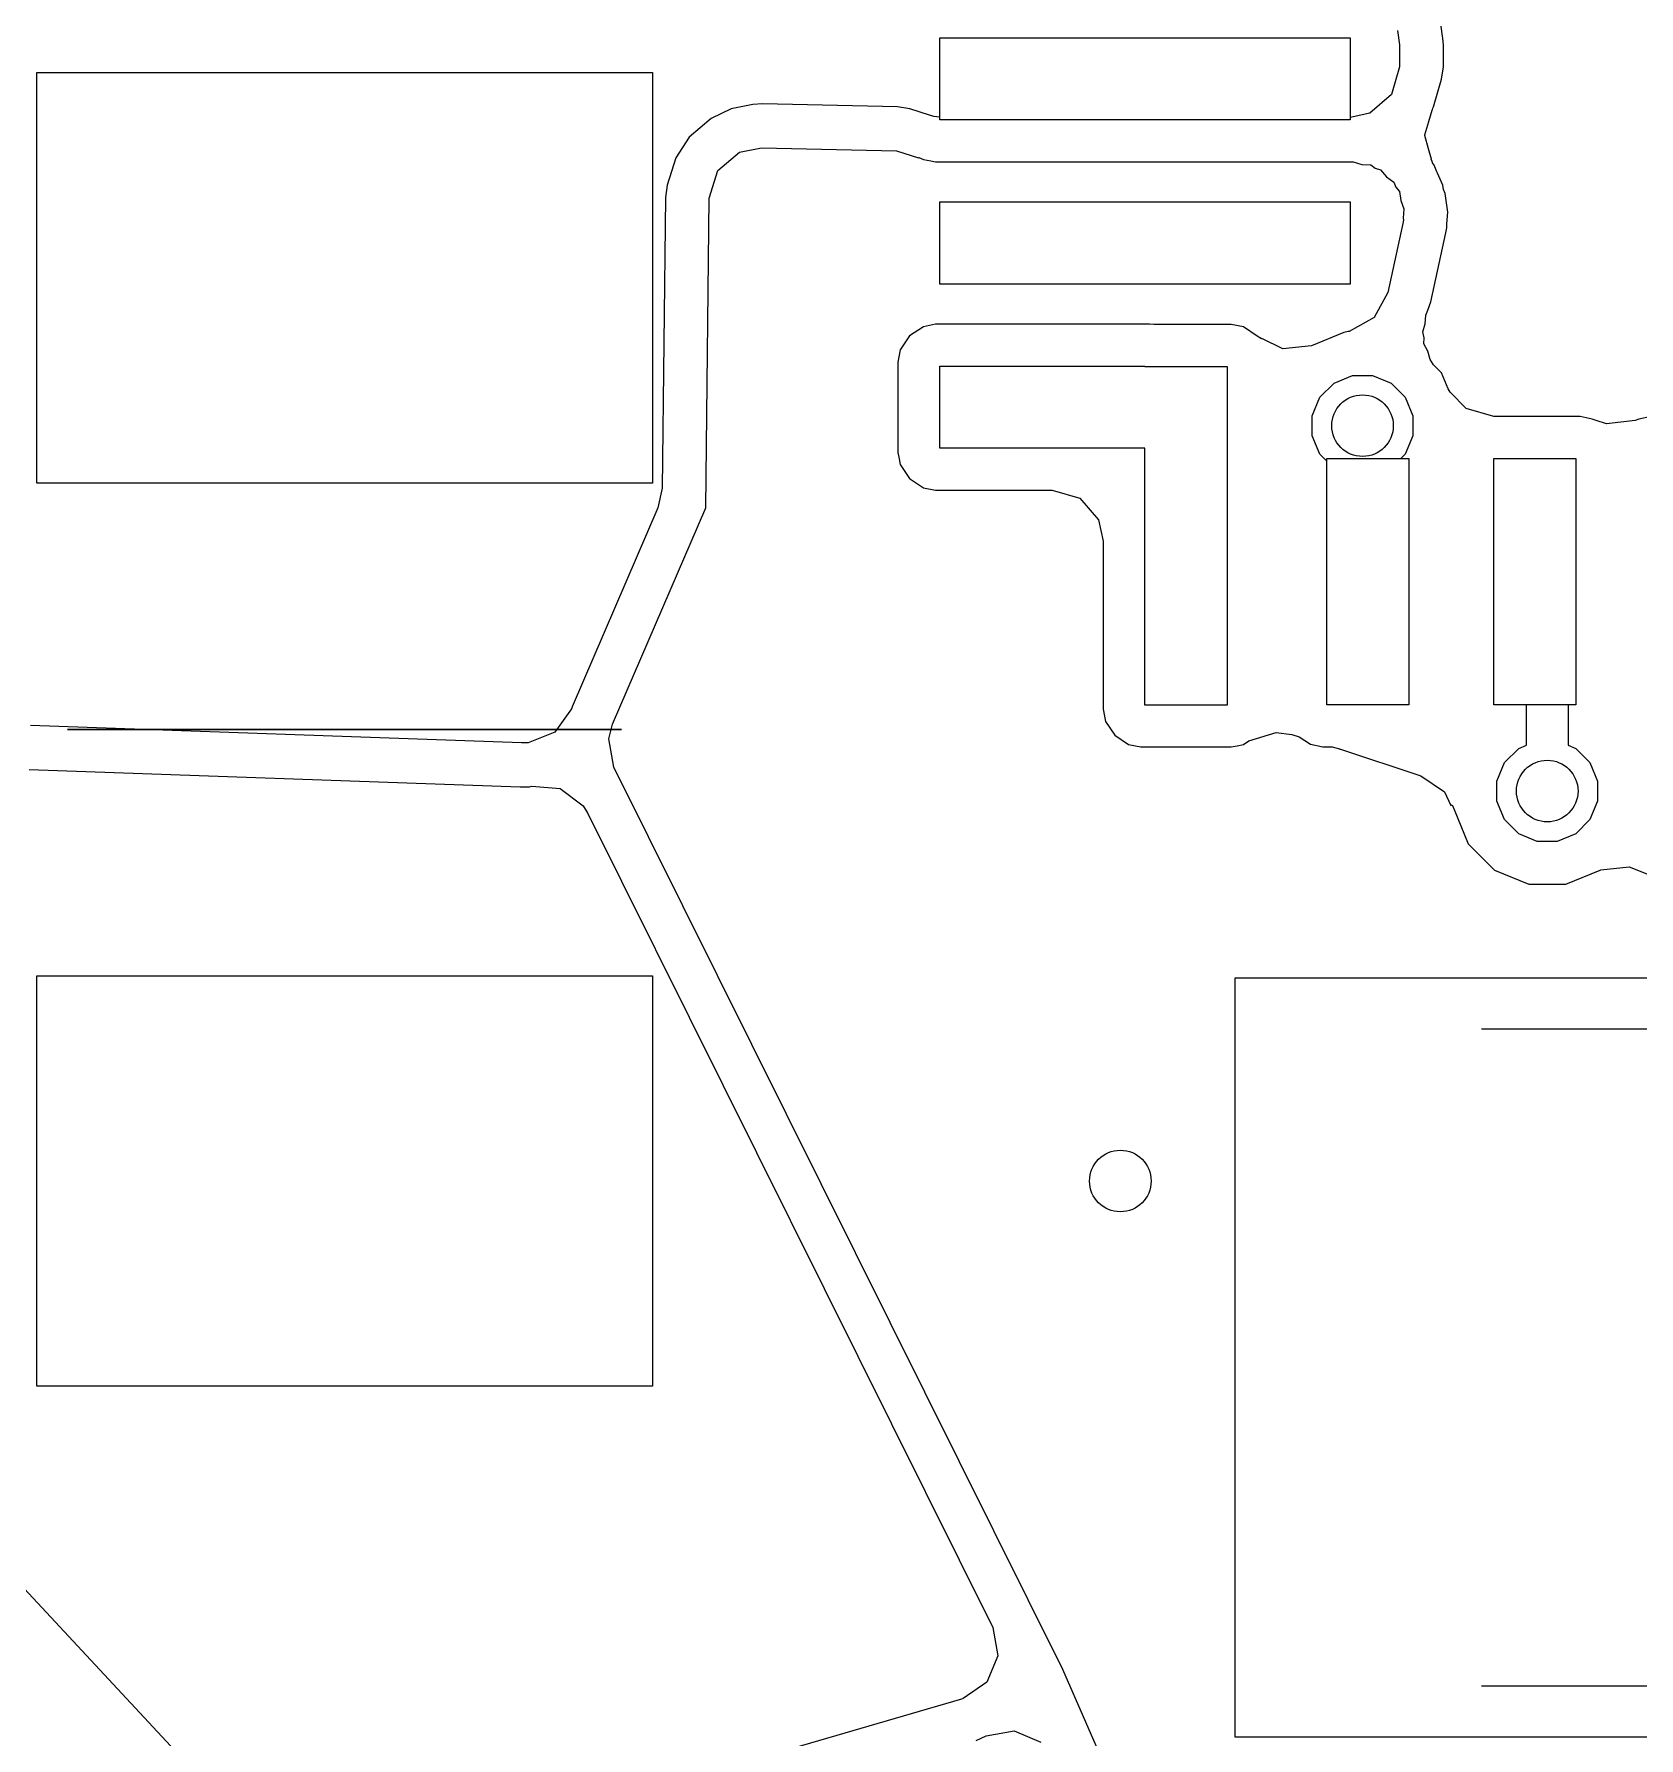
# Model space of a CAD drawing. Extents: x -28 to 34.6, y -6.7 to 48.3.
# Drawn here: x -12.332 to -8.422, y 9.465 to 13.616 of the extents above; entities that cross this region are included whole.
import ezdxf

# ---------------------------------------------------------------- set-up
doc = ezdxf.new("R2010")
doc.units = 0
doc.layers.add('BLACK', color=7, linetype='CONTINUOUS')

msp = doc.modelspace()

# ---------------------------------------------------------------- linework, layer by layer
at = {"layer": 'BLACK', "linetype": 'CONTINUOUS'}
for p, q in [((-9.010691, 13.624505), (-9.005668, 13.58957)), ((-8.899658, 13.604812), (-8.904681, 13.639747)), ((-10.125668, 13.406502), (-10.125668, 13.606502)), ((-10.125668, 13.606502), (-9.125668, 13.606502)), ((-10.125668, 13.406502), (-10.125668, 13.606502)), ((-10.125668, 13.606502), (-9.125668, 13.606502)), ((-9.125668, 13.606502), (-9.125668, 13.406502)), ((-9.125668, 13.606502), (-9.125668, 13.406502)), ((-9.005668, 13.58957), (-9.005668, 13.535503)), ((-8.898568, 13.58957), (-8.899658, 13.604812)), ((-8.898568, 13.535503), (-8.898568, 13.58957)), ((-9.005668, 13.535503), (-9.025353, 13.468464)), ((-8.902907, 13.505329), (-8.898568, 13.535503)), ((-12.325668, 12.521502), (-12.325668, 13.521502)), ((-12.325668, 13.521502), (-10.825668, 13.521502)), ((-12.325668, 12.521502), (-12.325668, 13.521502)), ((-12.325668, 13.521502), (-10.825668, 13.521502)), ((-10.825668, 13.521502), (-10.825668, 12.521502)), ((-10.825668, 13.521502), (-10.825668, 12.521502)), ((-8.922592, 13.43829), (-8.902907, 13.505329)), ((-9.025353, 13.468464), (-9.078157, 13.422709)), ((-10.682542, 13.409722), (-10.735858, 13.364574)), ((-10.682539, 13.409724), (-10.682542, 13.409722)), ((-10.63428, 13.433022), (-10.682539, 13.409724)), ((-10.581181, 13.443615), (-10.63428, 13.433022)), ((-10.581167, 13.443617), (-10.581181, 13.443615)), ((-10.557727, 13.445657), (-10.581167, 13.443617)), ((-10.228631, 13.438003), (-10.557727, 13.445657)), ((-10.198849, 13.433053), (-10.228631, 13.438003)), ((-10.198838, 13.43305), (-10.198849, 13.433053)), ((-10.150821, 13.417872), (-10.198838, 13.43305)), ((-10.142459, 13.415548), (-10.150821, 13.417872)), ((-10.13995, 13.414944), (-10.142459, 13.415548)), ((-10.125668, 13.41325), (-10.13995, 13.414944)), ((-10.125668, 13.406502), (-10.125668, 13.41325)), ((-9.078157, 13.422709), (-9.125668, 13.412374)), ((-9.125668, 13.412374), (-9.125668, 13.406502)), ((-8.934051, 13.402715), (-8.926008, 13.430097)), ((-8.926277, 13.430219), (-8.925422, 13.432093)), ((-8.926008, 13.430097), (-8.926277, 13.430219)), ((-8.925422, 13.432093), (-8.924451, 13.435398)), ((-8.924451, 13.435398), (-8.922592, 13.43829)), ((-9.125668, 13.406502), (-10.125668, 13.406502)), ((-9.125668, 13.406502), (-10.125668, 13.406502)), ((-9.125668, 13.406502), (-10.125668, 13.406502)), ((-8.944137, 13.368372), (-8.943841, 13.369382)), ((-8.934574, 13.335787), (-8.944137, 13.368372)), ((-8.94412, 13.370395), (-8.934051, 13.402715)), ((-8.943841, 13.369382), (-8.94412, 13.370395)), ((-10.73586, 13.364573), (-10.769062, 13.314178)), ((-10.735858, 13.364574), (-10.73586, 13.364573)), ((-10.666649, 13.282839), (-10.613328, 13.327991)), ((-10.613328, 13.327991), (-10.560222, 13.338585)), ((-10.560222, 13.338585), (-10.231123, 13.330932)), ((-10.231123, 13.330932), (-10.177242, 13.3139)), ((-8.927621, 13.310579), (-8.934574, 13.335787)), ((-10.769062, 13.314178), (-10.789505, 13.247375)), ((-10.687094, 13.216029), (-10.666649, 13.282839)), ((-10.177242, 13.3139), (-10.176786, 13.314999)), ((-10.176786, 13.314999), (-10.165503, 13.310325)), ((-10.165503, 13.310325), (-10.14767, 13.306779)), ((-10.14767, 13.306779), (-10.135723, 13.304402)), ((-10.135723, 13.304402), (-9.11866, 13.304403)), ((-9.11866, 13.304403), (-9.097507, 13.298192)), ((-9.097507, 13.298192), (-9.075516, 13.296655)), ((-9.075516, 13.296655), (-9.064642, 13.288543)), ((-9.064642, 13.288543), (-9.051621, 13.284719)), ((-9.051621, 13.284719), (-9.037184, 13.268058)), ((-8.928611, 13.310126), (-8.927621, 13.310579)), ((-8.928181, 13.309184), (-8.928611, 13.310126)), ((-8.926669, 13.307128), (-8.928181, 13.309184)), ((-8.925541, 13.303041), (-8.926669, 13.307128)), ((-8.924935, 13.302062), (-8.925541, 13.303041)), ((-8.924925, 13.302051), (-8.924935, 13.302062)), ((-8.924918, 13.302036), (-8.924925, 13.302051)), ((-8.92107, 13.295825), (-8.924918, 13.302036)), ((-8.919229, 13.292467), (-8.92107, 13.295825)), ((-8.919227, 13.292464), (-8.919229, 13.292467)), ((-8.914465, 13.279759), (-8.919227, 13.292464)), ((-10.789508, 13.247362), (-10.794187, 13.217253)), ((-10.789505, 13.247375), (-10.789508, 13.247362)), ((-9.037184, 13.268058), (-9.019514, 13.254875)), ((-9.019514, 13.254875), (-9.014752, 13.24217)), ((-9.014752, 13.24217), (-9.005866, 13.231915)), ((-8.913184, 13.276338), (-8.914466, 13.279759)), ((-8.914466, 13.279759), (-8.914465, 13.279759)), ((-8.899856, 13.247155), (-8.913184, 13.276338)), ((-8.898371, 13.236822), (-8.899856, 13.247155)), ((-10.794188, 13.217236), (-10.802236, 12.509033)), ((-10.794187, 13.217253), (-10.794188, 13.217236)), ((-10.695668, 12.461502), (-10.687094, 13.216029)), ((-10.125668, 13.006502), (-10.125668, 13.206502)), ((-10.125668, 13.206502), (-9.125668, 13.206502)), ((-10.125668, 13.006502), (-10.125668, 13.206502)), ((-10.125668, 13.206502), (-9.125668, 13.206502)), ((-9.125668, 13.206502), (-9.125668, 13.006502)), ((-9.125668, 13.206502), (-9.125668, 13.006502)), ((-9.005866, 13.231915), (-9.002729, 13.210094)), ((-9.002729, 13.210094), (-8.994991, 13.189451)), ((-8.894705, 13.227043), (-8.898371, 13.236822)), ((-8.888152, 13.181984), (-8.894705, 13.227043)), ((-8.995922, 13.162756), (-8.997451, 13.154243)), ((-8.994991, 13.189451), (-8.996551, 13.167129)), ((-8.996551, 13.167129), (-8.995922, 13.162756)), ((-8.890179, 13.152972), (-8.888152, 13.181979)), ((-8.888153, 13.181981), (-8.888152, 13.181984)), ((-8.888152, 13.181979), (-8.888153, 13.181981)), ((-8.997451, 13.154243), (-9.033749, 12.986064)), ((-8.92906, 12.963469), (-8.892762, 13.131648)), ((-8.892762, 13.131648), (-8.892038, 13.13531)), ((-8.892038, 13.13531), (-8.890509, 13.143823)), ((-8.890509, 13.143823), (-8.890501, 13.144262)), ((-8.890501, 13.144262), (-8.890462, 13.146488)), ((-8.890462, 13.146488), (-8.890179, 13.152972)), ((-9.125668, 13.006502), (-10.125668, 13.006502)), ((-9.125668, 13.006502), (-10.125668, 13.006502)), ((-9.033749, 12.986064), (-9.067134, 12.924686)), ((-8.936769, 12.942696), (-8.92906, 12.963469)), ((-10.135727, 12.908601), (-10.165503, 12.902679)), ((-10.135719, 12.908602), (-10.135727, 12.908601)), ((-9.614641, 12.908602), (-10.135719, 12.908602)), ((-9.604446, 12.908102), (-9.614641, 12.908602)), ((-9.067134, 12.924686), (-9.128402, 12.891101)), ((-8.949012, 12.890083), (-8.94271, 12.909949)), ((-8.94271, 12.909949), (-8.941223, 12.930739)), ((-8.941223, 12.930739), (-8.941061, 12.931131)), ((-8.941061, 12.931131), (-8.936769, 12.942696)), ((-10.199279, 12.880111), (-10.221845, 12.846338)), ((-10.199278, 12.880112), (-10.199279, 12.880111)), ((-10.165505, 12.902678), (-10.199278, 12.880112)), ((-10.165503, 12.902679), (-10.165505, 12.902679)), ((-10.165505, 12.902679), (-10.165505, 12.902678)), ((-9.415613, 12.908102), (-9.604446, 12.908102)), ((-9.415609, 12.908102), (-9.415613, 12.908102)), ((-9.385833, 12.902179), (-9.415609, 12.908102)), ((-9.385832, 12.902179), (-9.385833, 12.902179)), ((-9.385831, 12.902178), (-9.385832, 12.902179)), ((-9.352058, 12.879612), (-9.385831, 12.902178)), ((-9.341904, 12.872827), (-9.352058, 12.879612)), ((-9.341023, 12.874147), (-9.341904, 12.872827)), ((-9.289474, 12.848343), (-9.341023, 12.874147)), ((-9.140842, 12.888603), (-9.220005, 12.855812)), ((-9.130764, 12.890607), (-9.140842, 12.888603)), ((-9.128402, 12.891101), (-9.130764, 12.890607)), ((-8.945152, 12.875803), (-8.949012, 12.890083)), ((-8.946207, 12.861047), (-8.945152, 12.875803)), ((-10.221845, 12.846338), (-10.227768, 12.816561)), ((-9.220005, 12.855812), (-9.289474, 12.848343)), ((-8.936219, 12.842756), (-8.946207, 12.861047)), ((-8.93078, 12.822634), (-8.936219, 12.842756)), ((-10.227768, 12.816561), (-10.227768, 12.596452)), ((-10.125668, 12.606502), (-10.125668, 12.806502)), ((-10.125668, 12.806502), (-9.625668, 12.806502)), ((-10.125668, 12.606502), (-10.125668, 12.806502)), ((-10.125668, 12.806502), (-9.625668, 12.806502)), ((-10.125668, 12.606502), (-10.125668, 12.806502)), ((-10.125668, 12.806502), (-9.625668, 12.806502)), ((-9.625668, 12.806502), (-9.625668, 12.806002)), ((-9.625668, 12.806502), (-9.625668, 12.806002)), ((-9.625668, 12.806502), (-9.625668, 12.806002)), ((-9.625668, 12.806002), (-9.425668, 12.806002)), ((-9.625668, 12.806002), (-9.425668, 12.806002)), ((-9.625668, 12.806002), (-9.425668, 12.806002)), ((-9.425668, 12.806002), (-9.425668, 11.981002)), ((-9.425668, 12.806002), (-9.425668, 11.981002)), ((-9.425668, 12.806002), (-9.425668, 11.981002)), ((-9.165114, 12.765436), (-9.120054, 12.7841)), ((-9.120054, 12.7841), (-9.071282, 12.7841)), ((-9.071282, 12.7841), (-9.026222, 12.765436)), ((-8.923109, 12.810111), (-8.93078, 12.822634)), ((-8.903142, 12.790144), (-8.923109, 12.810111)), ((-8.886987, 12.751142), (-8.903142, 12.790144)), ((-9.199602, 12.730948), (-9.165114, 12.765436)), ((-9.026222, 12.765436), (-8.991734, 12.730948)), ((-8.881896, 12.742831), (-8.886987, 12.751142)), ((-8.843196, 12.703287), (-8.881896, 12.742831)), ((-9.218266, 12.685888), (-9.199602, 12.730948)), ((-8.991734, 12.730948), (-8.97307, 12.685888)), ((-8.776157, 12.683602), (-8.843196, 12.703287)), ((-9.218266, 12.637116), (-9.218266, 12.685888)), ((-8.97307, 12.685888), (-8.97307, 12.637116)), ((-8.56561, 12.683602), (-8.776157, 12.683602)), ((-8.535831, 12.677679), (-8.56561, 12.683602)), ((-8.526616, 12.673862), (-8.535831, 12.677679)), ((-8.50119, 12.666396), (-8.526616, 12.673862)), ((-8.431721, 12.673862), (-8.50119, 12.666396)), ((-8.422508, 12.677678), (-8.431721, 12.673862)), ((-8.392727, 12.683601), (-8.422508, 12.677678)), ((-9.199602, 12.592056), (-9.218266, 12.637116)), ((-8.97307, 12.637116), (-8.991734, 12.592056)), ((-10.227768, 12.596452), (-10.227767, 12.596444)), ((-10.227767, 12.596444), (-10.224695, 12.580999)), ((-10.224695, 12.580999), (-10.221844, 12.566665)), ((-9.625668, 12.606502), (-10.125668, 12.606502)), ((-9.625668, 12.606502), (-10.125668, 12.606502)), ((-9.625668, 12.606502), (-10.125668, 12.606502)), ((-9.625668, 11.981002), (-9.625668, 12.606502)), ((-9.625668, 11.981002), (-9.625668, 12.606502)), ((-9.625668, 11.981002), (-9.625668, 12.606502)), ((-9.182668, 12.575122), (-9.199602, 12.592056)), ((-9.182668, 11.981502), (-9.182668, 12.581502)), ((-9.182668, 12.581502), (-8.982668, 12.581502)), ((-9.182668, 11.981502), (-9.182668, 12.581502)), ((-9.182668, 12.581502), (-8.982668, 12.581502)), ((-8.991734, 12.592056), (-9.002288, 12.581502)), ((-9.002288, 12.581502), (-8.982668, 12.581502)), ((-8.982668, 12.581502), (-8.982668, 11.981502)), ((-8.982668, 12.581502), (-8.982668, 11.981502)), ((-8.982668, 12.581502), (-8.982668, 11.981502)), ((-8.775668, 11.981502), (-8.775668, 12.581502)), ((-8.775668, 12.581502), (-8.575668, 12.581502)), ((-8.775668, 11.981502), (-8.775668, 12.581502)), ((-8.775668, 12.581502), (-8.575668, 12.581502)), ((-8.775668, 11.981502), (-8.775668, 12.581502)), ((-8.775668, 12.581502), (-8.575668, 12.581502)), ((-8.575668, 12.581502), (-8.575668, 11.981502)), ((-8.575668, 12.581502), (-8.575668, 11.981502)), ((-8.575668, 12.581502), (-8.575668, 11.981502)), ((-10.221844, 12.566665), (-10.199278, 12.532892)), ((-9.182668, 11.981502), (-9.182668, 12.575122)), ((-10.825668, 12.521502), (-12.325668, 12.521502)), ((-10.825668, 12.521502), (-12.325668, 12.521502)), ((-10.802236, 12.509033), (-10.812356, 12.461359)), ((-10.199278, 12.532892), (-10.165505, 12.510326)), ((-10.165505, 12.510326), (-10.135723, 12.504402)), ((-10.135723, 12.504402), (-9.851767, 12.504403)), ((-9.851767, 12.504403), (-9.784729, 12.484719)), ((-10.812356, 12.461359), (-11.021247, 11.976734)), ((-10.922897, 11.934333), (-10.695668, 12.461502)), ((-9.784729, 12.484719), (-9.738974, 12.431915)), ((-9.738974, 12.431915), (-9.727768, 12.380403)), ((-9.727768, 12.380403), (-9.727768, 11.970952)), ((-11.022874, 11.972024), (-11.063375, 11.915091)), ((-11.021253, 11.976718), (-11.022874, 11.972024)), ((-11.021247, 11.976734), (-11.021253, 11.976718)), ((-9.727768, 11.970952), (-9.727767, 11.970944)), ((-9.727767, 11.970944), (-9.721845, 11.941168)), ((-9.425668, 11.981002), (-9.625668, 11.981002)), ((-9.425668, 11.981002), (-9.625668, 11.981002)), ((-9.425668, 11.981002), (-9.625668, 11.981002)), ((-8.982668, 11.981502), (-9.182668, 11.981502)), ((-8.982668, 11.981502), (-9.182668, 11.981502)), ((-8.982668, 11.981502), (-9.182668, 11.981502)), ((-8.696468, 11.981502), (-8.775668, 11.981502)), ((-8.575668, 11.981502), (-8.775668, 11.981502)), ((-8.575668, 11.981502), (-8.775668, 11.981502)), ((-8.696468, 11.88316), (-8.696468, 11.981502)), ((-8.575668, 11.981502), (-8.594868, 11.981502)), ((-8.594868, 11.981502), (-8.594868, 11.88316)), ((-11.144499, 11.888604), (-12.340643, 11.931323)), ((-12.250668, 11.921502), (-10.900668, 11.921502)), ((-10.900668, 11.921502), (-12.250668, 11.921502)), ((-11.063375, 11.915091), (-11.128227, 11.889092)), ((-10.932283, 11.898784), (-10.922897, 11.934333)), ((-9.721845, 11.941168), (-9.721844, 11.941165)), ((-9.721844, 11.941165), (-9.699278, 11.907392)), ((-9.372684, 11.893611), (-9.306012, 11.914489)), ((-9.306012, 11.914489), (-9.26785, 11.909185)), ((-11.128227, 11.889092), (-11.144499, 11.888604)), ((-10.920031, 11.829998), (-10.932283, 11.898784)), ((-9.699278, 11.907392), (-9.665505, 11.884826)), ((-9.665505, 11.884826), (-9.635723, 11.878902)), ((-9.635723, 11.878902), (-9.415614, 11.878903)), ((-9.415614, 11.878903), (-9.400723, 11.881865)), ((-9.400723, 11.881865), (-9.385835, 11.884825)), ((-9.385835, 11.884825), (-9.385835, 11.884826)), ((-9.385835, 11.884826), (-9.385831, 11.884826)), ((-9.385831, 11.884826), (-9.372684, 11.893611)), ((-9.26785, 11.909185), (-9.250223, 11.903846)), ((-9.250223, 11.903846), (-9.222505, 11.885326)), ((-9.222505, 11.885326), (-9.192723, 11.879402)), ((-9.192723, 11.879402), (-9.16952, 11.879403)), ((-9.16952, 11.879403), (-9.151945, 11.874079)), ((-9.151945, 11.874079), (-9.151069, 11.873506)), ((-9.151069, 11.873506), (-9.14917, 11.873202)), ((-9.14917, 11.873202), (-8.953454, 11.808857)), ((-8.749602, 11.840948), (-8.715114, 11.875436)), ((-8.715114, 11.875436), (-8.696468, 11.88316)), ((-8.594868, 11.88316), (-8.576222, 11.875436)), ((-8.576222, 11.875436), (-8.541734, 11.840948)), ((-9.825668, 9.631502), (-10.920031, 11.829998)), ((-8.768266, 11.795888), (-8.749602, 11.840948)), ((-8.541734, 11.840948), (-8.52307, 11.795888)), ((-12.344466, 11.824291), (-11.148322, 11.781572)), ((-8.953454, 11.808857), (-8.895917, 11.769219)), ((-8.768266, 11.747116), (-8.768266, 11.795888)), ((-8.52307, 11.795888), (-8.52307, 11.747116)), ((-11.148322, 11.781572), (-11.141288, 11.781552)), ((-11.141288, 11.781552), (-11.125016, 11.78204)), ((-11.125016, 11.78204), (-11.119758, 11.783137)), ((-11.119758, 11.783137), (-11.050114, 11.777562)), ((-11.050114, 11.777562), (-10.994537, 11.735219)), ((-8.895917, 11.769219), (-8.880462, 11.736363)), ((-8.749602, 11.702056), (-8.768266, 11.747116)), ((-8.52307, 11.747116), (-8.541734, 11.702056)), ((-10.994537, 11.735219), (-10.983423, 11.717009)), ((-10.983423, 11.717009), (-9.996271, 9.733891)), ((-8.880462, 11.736363), (-8.877442, 11.737613)), ((-8.877442, 11.737613), (-8.872768, 11.726329)), ((-8.872768, 11.726329), (-8.838194, 11.64286)), ((-8.715114, 11.667568), (-8.749602, 11.702056)), ((-8.670054, 11.648904), (-8.715114, 11.667568)), ((-8.576222, 11.667568), (-8.621282, 11.648904)), ((-8.541734, 11.702056), (-8.576222, 11.667568)), ((-8.838194, 11.64286), (-8.77431, 11.578976)), ((-8.621282, 11.648904), (-8.670054, 11.648904)), ((-8.515231, 11.579721), (-8.445762, 11.58719)), ((-8.445762, 11.58719), (-8.398886, 11.568262)), ((-8.77431, 11.578976), (-8.690841, 11.544402)), ((-8.690841, 11.544402), (-8.690839, 11.544402)), ((-8.690839, 11.544402), (-8.600497, 11.544402)), ((-8.600497, 11.544402), (-8.600495, 11.544402)), ((-8.600495, 11.544402), (-8.517026, 11.578976)), ((-8.517026, 11.578976), (-8.517024, 11.578979)), ((-8.517024, 11.578979), (-8.515231, 11.579721)), ((-13.802989, 11.379532), (-11.756994, 9.185471)), ((-12.325668, 10.321502), (-12.325668, 11.321502)), ((-12.325668, 11.321502), (-10.825668, 11.321502)), ((-12.325668, 10.321502), (-12.325668, 11.321502)), ((-12.325668, 11.321502), (-10.825668, 11.321502)), ((-10.825668, 11.321502), (-10.825668, 10.321502)), ((-10.825668, 11.321502), (-10.825668, 10.321502)), ((-9.405668, 9.466502), (-9.405668, 11.316502)), ((-9.405668, 11.316502), (-7.905668, 11.316502)), ((-9.405668, 9.466502), (-9.405668, 11.316502)), ((-9.405668, 11.316502), (-7.905668, 11.316502)), ((-6.805668, 11.191502), (-8.805668, 11.191502)), ((-10.825668, 10.321502), (-12.325668, 10.321502)), ((-10.825668, 10.321502), (-12.325668, 10.321502)), ((-9.996271, 9.733891), (-9.984018, 9.665104)), ((-9.984018, 9.665104), (-10.0109, 9.600613)), ((-9.620835, 9.162816), (-9.825668, 9.631502)), ((-10.0109, 9.600613), (-10.068381, 9.560893)), ((-8.805668, 9.591502), (-6.805668, 9.591502)), ((-10.072602, 9.559581), (-10.855669, 9.331502)), ((-10.068381, 9.560893), (-10.072602, 9.559581)), ((-10.036592, 9.45862), (-10.012905, 9.470151)), ((-10.012905, 9.470151), (-9.944014, 9.481794)), ((-9.944014, 9.481794), (-9.879763, 9.454344)), ((-7.905668, 9.466502), (-9.405668, 9.466502)), ((-7.905668, 9.466502), (-9.405668, 9.466502))]:
    msp.add_line(p, q, dxfattribs=at)
at = {"layer": 'BLACK'}
for centre in [(-9.095668, 12.661502), (-8.645668, 11.771502), (-9.685668, 10.821502)]:
    msp.add_circle(centre, 0.075, dxfattribs=at)

doc.saveas('drawing.dxf')
